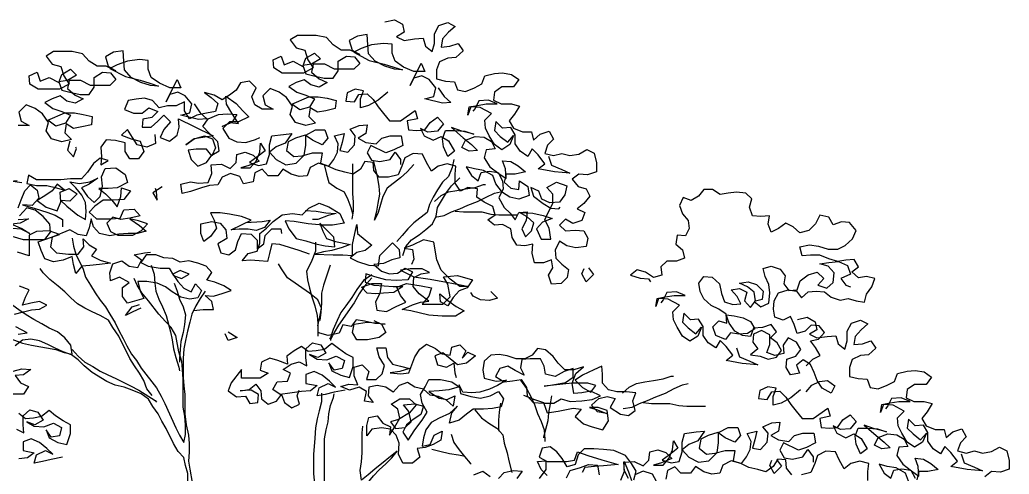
# Model space of a CAD drawing. Header units: millimetres. Extents: x 1564 to 2013, y 216 to 285.
# Drawn here: x 1717.69 to 1722.98, y 229.21 to 231.64 of the extents above; entities that cross this region are included whole.
import ezdxf

# ---------------------------------------------------------------- set-up
doc = ezdxf.new("R2010")
doc.units = ezdxf.units.MM
doc.header["$LTSCALE"] = 10
doc.layers.get('0').update_dxf_attribs({"color": 90})
doc.layers.add('ÁRVORE PRESERVADA', color=252, linetype='Continuous')

# ---------------------------------------------------------------- blocks, each defined once
blk = doc.blocks.new('A$C338F7350')
for points in [[(5.764, 13.5971), (5.8283, 13.612), (5.8826, 13.5824), (5.8926, 13.5281), (5.8432, 13.4984), (5.8926, 13.4737), (5.9618, 13.4836), (6.0211, 13.4886), (6.036, 13.4343), (6.0805, 13.3997), (6.0953, 13.4541), (6.0952, 13.5184), (6.1248, 13.5727), (6.1841, 13.5926), (6.2336, 13.5679), (6.1891, 13.5283), (6.1496, 13.4838), (6.1398, 13.4294), (6.1991, 13.4344), (6.2534, 13.4542), (6.2881, 13.4049), (6.2387, 13.3603), (6.1843, 13.3553), (6.13, 13.3306), (6.1103, 13.2762), (6.1103, 13.2169), (6.1697, 13.2021), (6.229, 13.1972), (6.2488, 13.1429), (6.3032, 13.133), (6.3625, 13.1578), (6.4119, 13.1826), (6.4316, 13.2369), (6.4958, 13.2518), (6.5502, 13.2568), (6.6095, 13.247), (6.659, 13.2124), (6.6244, 13.163), (6.5453, 13.1629), (6.4959, 13.1283), (6.491, 13.0739), (6.5405, 13.0492), (6.6097, 13.0493), (6.6641, 13.0345), (6.6295, 12.9801), (6.595, 12.9356), (6.6247, 12.8862), (6.684, 12.8615), (6.7433, 12.8616), (6.7582, 12.8072), (6.8026, 12.8468), (6.8619, 12.8667), (6.8916, 12.8123), (6.8521, 12.7727), (6.8324, 12.7184), (6.8917, 12.7036), (6.9461, 12.7185), (7.0004, 12.7037), (7.0597, 12.7136), (7.1141, 12.7433), (7.1635, 12.7187), (7.1784, 12.6544), (7.1785, 12.5951), (7.1192, 12.5753), (7.0599, 12.5802), (7.0154, 12.5455), (7.055, 12.4961), (7.1094, 12.4814), (7.1341, 12.432), (7.0946, 12.3825), (7.0502, 12.3479), (7.0996, 12.3232), (7.0799, 12.2688), (7.0206, 12.249), (6.9712, 12.2786), (6.9317, 12.239), (6.9713, 12.1995), (7.0355, 12.2045), (7.0948, 12.1996), (7.1196, 12.1502), (7.1097, 12.0959), (7.0406, 12.0859), (6.9812, 12.1007), (6.9318, 12.1303), (6.9022, 12.071), (6.9072, 12.0166), (6.9467, 11.9771), (6.9913, 11.9425), (6.9814, 11.8882), (6.9419, 11.8486), (6.8777, 11.8436), (6.8578, 11.9029), (6.8875, 11.9523), (6.8775, 12.0067), (6.8232, 11.9869), (6.7639, 11.9868), (6.749, 12.051), (6.7539, 12.1104), (6.6995, 12.1004), (6.6451, 12.1053), (6.6154, 12.1547), (6.6055, 12.214), (6.5511, 12.2436), (6.4967, 12.2386), (6.4522, 12.2732), (6.5016, 12.3078), (6.4867, 12.3622), (6.4274, 12.3918), (6.378, 12.4263), (6.3828, 12.4807), (6.3186, 12.4905), (6.2692, 12.4658), (6.2345, 12.5201), (6.2345, 12.5794), (6.2394, 12.6338), (6.18, 12.6486), (6.1208, 12.6337), (6.0763, 12.599), (6.0417, 12.6583), (6.0169, 12.7127), (5.9526, 12.7175), (5.8983, 12.6878), (5.8786, 12.6335), (5.8539, 12.5741), (5.7897, 12.5592), (5.7254, 12.5592), (5.6908, 12.6036), (5.6858, 12.658), (5.6314, 12.6629), (5.6018, 12.6134), (5.5524, 12.5788), (5.498, 12.5936), (5.4387, 12.6083), (5.3843, 12.633), (5.3201, 12.6527), (5.2657, 12.623), (5.246, 12.5686), (5.1916, 12.5636), (5.1373, 12.5784), (5.0829, 12.613), (5.0483, 12.5684), (4.984, 12.5684), (4.9445, 12.6128), (4.8951, 12.5881), (4.8852, 12.5288), (4.821, 12.5139), (4.7962, 12.5633), (4.732, 12.583), (4.6776, 12.5582), (4.648, 12.5088), (4.5937, 12.5038), (4.5393, 12.4889), (4.4652, 12.4641), (4.4108, 12.4492), (4.4009, 12.5135), (4.4651, 12.5284), (4.5195, 12.5185), (4.5837, 12.5235), (4.6084, 12.5829), (4.6034, 12.6422), (4.6726, 12.6472), (4.7319, 12.6176), (4.7714, 12.6572), (4.7763, 12.7115), (4.8307, 12.7264), (4.8851, 12.7067), (4.9246, 12.6672), (4.8555, 12.6375), (4.8011, 12.6226), (4.8654, 12.6226), (4.9049, 12.6672), (4.9295, 12.7265), (4.9344, 12.7858), (4.9641, 12.7364), (4.9098, 12.6919), (4.8604, 12.6572), (4.9197, 12.6375), (4.9741, 12.6475), (4.9938, 12.7117), (4.9937, 12.776), (5.0085, 12.8353), (5.0876, 12.8453), (5.1419, 12.8502), (5.0975, 12.786), (5.0382, 12.7612), (4.9938, 12.7266), (5.0383, 12.6772), (5.1026, 12.6426), (5.1718, 12.6526), (5.2261, 12.707), (5.2359, 12.7713), (5.2359, 12.8405), (5.3001, 12.8751), (5.3643, 12.8752), (5.3842, 12.8208), (5.3447, 12.7763), (5.2804, 12.8059), (5.2309, 12.8404), (5.1667, 12.8206), (5.1173, 12.7959), (5.1075, 12.7365), (5.1569, 12.697), (5.2113, 12.702), (5.2805, 12.7219), (5.3447, 12.7219), (5.3349, 12.6527), (5.3893, 12.633), (5.4238, 12.6775), (5.4485, 12.727), (5.4534, 12.7813), (5.4286, 12.8357), (5.4929, 12.8506), (5.4781, 12.7912), (5.4633, 12.7369), (5.5177, 12.727), (5.5621, 12.7765), (5.567, 12.8358), (5.5324, 12.8803), (5.5917, 12.905), (5.646, 12.91), (5.6362, 12.8507), (5.5868, 12.821), (5.6362, 12.7914), (5.7055, 12.7816), (5.745, 12.8211), (5.7993, 12.836), (5.8734, 12.8361), (5.8834, 12.7718), (5.8241, 12.7421), (5.7698, 12.7223), (5.6709, 12.7717), (5.6462, 12.7222), (5.6759, 12.6728), (5.7303, 12.663), (5.7995, 12.6779), (5.834, 12.7273), (5.8686, 12.6779), (5.8687, 12.6433)], [(6.1203, 13.1576), (6.1599, 13.0983), (6.2044, 13.0588), (6.15, 13.0538), (6.0314, 13.0834), (6.0907, 13.0982), (6.1054, 13.1576), (6.0609, 13.2119), (6.0115, 13.2366), (5.9571, 13.2217), (5.9324, 13.1722), (6.0064, 13.3206), (6.0312, 13.2662), (5.9571, 13.2662), (5.8879, 13.2958), (5.8334, 13.3352), (5.8136, 13.3896), (5.8136, 13.4489), (5.7543, 13.4538), (5.6752, 13.4438), (5.606, 13.4191), (5.5566, 13.3943), (5.6605, 13.34), (5.7593, 13.3154), (5.8236, 13.2957), (5.8829, 13.276), (5.8286, 13.2809), (5.7643, 13.3006), (5.7, 13.3351), (5.6555, 13.3845), (5.6505, 13.4438), (5.6455, 13.513), (5.5812, 13.5031), (5.5269, 13.4734), (5.5467, 13.4091), (5.5962, 13.3795), (5.5319, 13.4091), (5.4726, 13.4091), (5.4182, 13.4436), (5.3737, 13.493), (5.3044, 13.5077), (5.1809, 13.5076), (5.1315, 13.4779), (5.1711, 13.4236), (5.2304, 13.4088), (5.2502, 13.3446), (5.2849, 13.2903), (5.2207, 13.2556), (5.0773, 13.2555), (5.0229, 13.29), (5.0179, 13.3444), (5.0723, 13.3691), (5.0921, 13.3099), (5.1514, 13.3346), (5.2157, 13.3001), (5.2354, 13.3545), (5.2947, 13.3891), (5.3342, 13.3496), (5.275, 13.315), (5.2157, 13.305), (5.2355, 13.2507), (5.2899, 13.2359), (5.3591, 13.2211), (5.4184, 13.2212), (5.4529, 13.2706), (5.4529, 13.3349), (5.5072, 13.3695), (5.5616, 13.3647), (5.5962, 13.3202), (5.5567, 13.2806), (5.4282, 13.2805), (5.3639, 13.315), (5.2849, 13.315), (5.275, 13.2606), (5.3245, 13.2162), (5.3789, 13.1915), (5.3245, 13.1618), (5.2702, 13.1766), (5.2256, 13.2111), (5.1713, 13.1913), (5.1219, 13.1665), (5.1763, 13.1271), (5.2356, 13.1073), (5.295, 13.0827), (5.2604, 13.0283), (5.1962, 13.0085), (5.1418, 13.0479), (5.2554, 13.0975), (5.3196, 13.0975), (5.379, 13.0877), (5.4383, 13.0729), (5.4334, 13.0186), (5.3692, 13.0037), (5.3148, 12.9937), (5.2654, 13.0233), (5.2555, 12.964), (5.3, 12.9196), (5.2358, 12.9047), (5.1666, 12.9244), (5.1319, 12.9787), (5.1467, 13.0331), (5.1071, 13.0924), (5.0577, 13.127), (4.9983, 13.1516), (4.949, 13.1021), (4.9638, 13.0428), (5.0182, 13.0132), (4.9441, 13.0132), (4.8946, 13.0428), (4.8748, 13.0971), (4.9044, 13.1565), (4.8599, 13.2009), (4.8006, 13.191), (4.771, 13.1415), (4.7265, 13.1069), (4.6771, 13.0772), (4.6228, 13.1068), (4.5585, 13.1265), (4.603, 13.0919), (4.6475, 13.0524), (4.6327, 12.9981), (4.5734, 12.9881), (4.5092, 12.9732), (4.4598, 12.9485), (4.4252, 13.0028), (4.4251, 13.0621), (4.3708, 13.0374), (4.3114, 13.0373), (4.2571, 13.0224), (4.2126, 13.0718), (4.1582, 13.0866), (4.1038, 13.0816), (4.0495, 13.0717), (4.0248, 13.0123), (4.0841, 12.9877), (4.1434, 12.9877), (4.1879, 13.0224), (4.2472, 12.9977), (4.2077, 12.9581), (4.1484, 12.9482), (4.1435, 12.8938), (4.2028, 12.8939), (4.2473, 12.9335), (4.2868, 12.973), (4.3313, 12.9286), (4.2869, 12.8791), (4.2622, 12.8247), (4.3265, 12.8001), (4.3759, 12.8397), (4.3907, 12.894), (4.3857, 12.9484), (4.4895, 12.8991), (4.6181, 12.8349), (4.5489, 12.825), (4.4896, 12.8151), (4.4352, 12.7755), (4.4896, 12.8151), (4.5588, 12.8349), (4.6131, 12.8152), (4.633, 12.7559), (4.6083, 12.7015), (4.5737, 12.7459), (4.5045, 12.7459), (4.4501, 12.7409), (4.4699, 12.6766), (4.5145, 12.6322), (4.5737, 12.657), (4.6083, 12.7064), (4.6577, 12.7361), (4.6478, 12.7954), (4.5884, 12.8547), (4.5488, 12.8991), (4.5834, 12.9486), (4.6525, 12.9783), (4.7118, 12.9833), (4.7761, 12.9784), (4.7415, 12.924), (4.6773, 12.8992), (4.7317, 12.924), (4.786, 12.9191), (4.7415, 12.9883), (4.7068, 13.0476), (4.7018, 13.1019), (4.7711, 13.0526), (4.8156, 13.0032), (4.8552, 12.9637), (4.786, 12.929), (4.7267, 12.9289), (4.6823, 12.8844), (4.7219, 12.8202), (4.7763, 12.7955), (4.8356, 12.7907), (4.8998, 12.8105), (4.9294, 12.8253)], [(4.4903, 13.0491), (4.5299, 12.9898), (4.5744, 12.9503), (4.5201, 12.9453), (4.4014, 12.9749), (4.4607, 12.9897), (4.4755, 13.0491), (4.431, 13.1034), (4.3815, 13.1281), (4.3272, 13.1132), (4.3025, 13.0637), (4.3765, 13.2121), (4.4013, 13.1577), (4.3271, 13.1577), (4.2579, 13.1873), (4.2035, 13.2267), (4.1837, 13.2811), (4.1836, 13.3404), (4.1243, 13.3453), (4.0452, 13.3353), (3.9761, 13.3106), (3.9267, 13.2858), (4.0305, 13.2315), (4.1294, 13.2069), (4.1937, 13.1872), (4.253, 13.1675), (4.1986, 13.1724), (4.1343, 13.1921), (4.0701, 13.2266), (4.0255, 13.276), (4.0205, 13.3353), (4.0155, 13.4045), (3.9513, 13.3946), (3.8969, 13.3649), (3.9168, 13.3006), (3.9662, 13.271), (3.9019, 13.3006), (3.8426, 13.3006), (3.7882, 13.3351), (3.7437, 13.3845), (3.6745, 13.3992), (3.5509, 13.3991), (3.5015, 13.3694), (3.5411, 13.3151), (3.6005, 13.3003), (3.6203, 13.2361), (3.6549, 13.1818), (3.5907, 13.1471), (3.4474, 13.147), (3.393, 13.1815), (3.388, 13.2359), (3.4423, 13.2606), (3.4622, 13.2014), (3.5214, 13.2261), (3.5857, 13.1916), (3.6054, 13.246), (3.6647, 13.2806), (3.7043, 13.2411), (3.645, 13.2065), (3.5857, 13.1965), (3.6055, 13.1422), (3.6599, 13.1274), (3.7291, 13.1126), (3.7884, 13.1127), (3.823, 13.1621), (3.8229, 13.2264), (3.8773, 13.261), (3.9316, 13.2562), (3.9663, 13.2117), (3.9268, 13.1721), (3.7983, 13.172), (3.734, 13.2065), (3.6549, 13.2065), (3.6451, 13.1521), (3.6945, 13.1077), (3.7489, 13.083), (3.6946, 13.0533), (3.6402, 13.0681), (3.5957, 13.1026), (3.5413, 13.0828), (3.4919, 13.0581), (3.5463, 13.0186), (3.6057, 12.9988), (3.665, 12.9742), (3.6305, 12.9198), (3.5662, 12.9), (3.5118, 12.9395), (3.6254, 12.989), (3.6897, 12.989), (3.749, 12.9792), (3.8083, 12.9644), (3.8034, 12.9101), (3.7392, 12.8952), (3.6849, 12.8852), (3.6354, 12.9149), (3.6256, 12.8555), (3.6701, 12.8111), (3.6059, 12.7962), (3.5366, 12.8159), (3.502, 12.8702), (3.5168, 12.9246), (3.4772, 12.9839), (3.4277, 13.0185), (3.3684, 13.0431), (3.319, 12.9936), (3.3339, 12.9343), (3.3883, 12.9047), (3.3142, 12.9047)], [(5.7842, 13.1276), (5.72, 13.0732), (5.6558, 13.0385), (5.6014, 13.0237), (5.6014, 13.083), (5.6211, 13.1374), (5.5667, 13.1472), (5.5124, 13.1224), (5.5025, 13.068), (5.5619, 13.0632), (5.5915, 13.1126), (5.6458, 13.1176), (5.6854, 13.0781), (5.7201, 13.0287), (5.7547, 12.9843), (5.7943, 12.9349), (5.8684, 12.9349), (5.9672, 13.0042), (5.9821, 12.9499), (5.9129, 12.935), (5.9228, 12.8757), (5.9772, 12.8708), (6.0316, 12.8758), (6.0661, 12.9252), (6.1155, 12.9599), (6.1551, 12.9154), (6.1156, 12.866), (6.0514, 12.861), (6.0019, 12.8856), (6.0267, 12.8362), (6.086, 12.8066), (6.1403, 12.8314), (6.1898, 12.8018), (6.2294, 12.7326), (6.1849, 12.698), (6.1552, 12.7622), (6.1502, 12.8166), (6.17, 12.871), (6.2342, 12.871), (6.2985, 12.8661), (6.3578, 12.8464), (6.2787, 12.8661), (6.2095, 12.8908), (6.2886, 12.8216), (6.343, 12.7772), (6.3826, 12.7377), (6.3282, 12.7327), (6.2788, 12.7574), (6.3035, 12.8068), (6.3677, 12.8316), (6.427, 12.8267), (6.4765, 12.7971), (6.5012, 12.7477), (6.4419, 12.7427), (6.4271, 12.6883), (6.4667, 12.6291), (6.5261, 12.5846), (6.5755, 12.5501), (6.5705, 12.6143), (6.5507, 12.6687), (6.6051, 12.6638), (6.6545, 12.6342), (6.704, 12.5947), (6.6348, 12.5798), (6.5755, 12.5797), (6.5607, 12.5253), (6.6053, 12.4858), (6.6596, 12.476), (6.6645, 12.5353), (6.7189, 12.4958), (6.7289, 12.4365), (6.6597, 12.4118), (6.6004, 12.4265), (6.5509, 12.4561), (6.5064, 12.5154), (6.4866, 12.5698), (6.4223, 12.6043), (6.363, 12.6141), (6.3086, 12.6289), (6.3432, 12.5696), (6.3877, 12.5351), (6.4075, 12.5895), (6.4618, 12.5994), (6.5211, 12.5896), (6.5508, 12.5352), (6.5558, 12.4809), (6.5262, 12.4215), (6.5609, 12.3573), (6.6005, 12.3178), (6.6351, 12.2733), (6.6598, 12.3228), (6.7141, 12.3278), (6.7092, 12.2685), (6.6796, 12.2141), (6.7044, 12.1597), (6.7439, 12.1993), (6.7587, 12.2537), (6.7142, 12.2932), (6.6647, 12.3228), (6.7537, 12.3179), (6.8229, 12.3032), (6.8822, 12.2835), (6.818, 12.2587), (6.7785, 12.2142), (6.8082, 12.145), (6.8725, 12.1451), (6.8625, 12.2192), (6.8328, 12.2735), (6.8575, 12.3279), (6.8871, 12.3823), (6.887, 12.4466), (6.8474, 12.491), (6.9116, 12.5257), (6.9809, 12.501), (6.9661, 12.4417), (6.9315, 12.3922), (6.8673, 12.3872), (6.8129, 12.4119), (6.7931, 12.4662), (6.7387, 12.4909), (6.7585, 12.4316), (6.8228, 12.3823), (6.8723, 12.3526), (6.9266, 12.3478), (6.9365, 12.3576)], [(6.8571, 12.6986), (6.8769, 12.6393), (6.9462, 12.6097), (7.0006, 12.5851), (6.8968, 12.5948), (6.788, 12.6145), (6.8325, 12.6492), (6.7879, 12.7084), (6.7483, 12.7479), (6.7187, 12.6985), (6.6693, 12.733), (6.6346, 12.7824), (6.6346, 12.8417), (6.6049, 12.8911), (6.5505, 12.8861), (6.506, 12.9306), (6.4962, 12.8713), (6.5357, 12.8318), (6.5852, 12.7923), (6.6247, 12.8368), (6.6, 12.7774), (6.5457, 12.7428), (6.4962, 12.7774), (6.4616, 12.8366), (6.4368, 12.886), (6.4318, 12.9404), (6.4763, 12.9849), (6.4021, 13.0244), (6.3379, 13.0293), (6.3181, 12.9749), (6.328, 13.0293), (6.3823, 13.0392), (6.4416, 13.0491), (6.5158, 13.0492), (6.4564, 13.0739), (6.3922, 13.0689), (6.3675, 13.0194), (6.3527, 12.9996)], [(4.2276, 12.8445), (4.2326, 12.7852), (4.1733, 12.7604), (4.109, 12.7752), (4.0793, 12.8246), (4.0447, 12.8789), (4.0052, 12.8393), (4.0695, 12.8147), (4.1288, 12.7999), (4.1536, 12.7307), (4.119, 12.6813), (4.0597, 12.6812), (4.03, 12.7306), (4.0299, 12.7899), (3.9657, 12.8047), (3.9014, 12.8096), (3.8669, 12.7601), (3.8719, 12.6959), (3.867, 12.6415), (3.9164, 12.6712), (3.862, 12.686), (3.8175, 12.6513), (3.7781, 12.592), (3.7386, 12.5475), (3.6644, 12.5474), (3.6002, 12.5424), (3.4371, 12.5423), (3.3827, 12.5719), (3.3728, 12.5175), (3.4371, 12.5027), (3.5063, 12.5028), (3.5706, 12.488), (3.625, 12.4732), (3.5755, 12.5127), (3.5409, 12.4682), (3.4915, 12.4336), (3.4421, 12.4039), (3.5015, 12.3594), (3.5757, 12.3348), (3.6003, 12.3941), (3.5953, 12.4584), (3.6546, 12.4831), (3.709, 12.4486), (3.6596, 12.3991), (3.6003, 12.404), (3.6399, 12.3645), (3.7141, 12.3053), (3.7635, 12.2757), (3.7684, 12.33), (3.7634, 12.3893), (3.7387, 12.4387), (3.6991, 12.4881), (3.6595, 12.5276), (3.7238, 12.5178), (3.7929, 12.5278), (3.8473, 12.5525), (3.788, 12.5129), (3.7386, 12.4882), (3.7782, 12.4289), (3.8227, 12.3894), (3.8622, 12.429), (3.877, 12.4982), (3.872, 12.5624), (3.8967, 12.6168), (3.9659, 12.6218), (4.0301, 12.5774), (4.045, 12.523), (3.9759, 12.4884), (3.9166, 12.4834), (3.8523, 12.4833), (3.8968, 12.4488), (3.9413, 12.4043), (3.976, 12.3599), (4.0006, 12.4291), (4.0055, 12.4884), (4.0648, 12.4687), (4.0204, 12.4093), (3.9463, 12.4043), (3.882, 12.4043), (3.8277, 12.3647), (3.7882, 12.3251), (3.8377, 12.2807), (3.9365, 12.2808), (3.9958, 12.2858), (4.0205, 12.3401), (4.0897, 12.3452), (4.1292, 12.3007), (4.0601, 12.2858), (4.0008, 12.2759), (3.9464, 12.2907), (3.9069, 12.2511), (3.9316, 12.1967), (3.9811, 12.1721), (4.0799, 12.1722), (4.1392, 12.2019), (4.1787, 12.2464), (4.1194, 12.2661), (4.0601, 12.2809), (4.1244, 12.2365), (4.1689, 12.197), (4.1096, 12.1821), (4.0503, 12.182), (3.986, 12.177), (3.9267, 12.1671), (3.8575, 12.1818), (3.8179, 12.2263), (3.8031, 12.2806), (3.7883, 12.2213), (3.7686, 12.1669), (3.7142, 12.1768), (3.6598, 12.2064), (3.5412, 12.1568), (3.5314, 12.0926), (3.571, 12.0531), (3.6501, 12.0433), (3.7143, 12.0433), (3.7538, 12.0928), (3.7488, 12.1471), (3.7884, 12.1076), (3.8378, 12.078), (3.8033, 12.0335), (3.8626, 12.0039), (3.9318, 11.9842), (3.8577, 11.9743), (3.7935, 11.9693), (3.7391, 11.9643), (3.6996, 11.9148), (3.6847, 11.9741), (3.6748, 12.0285), (3.6155, 12.0037), (3.5513, 11.9937), (3.4919, 12.0135), (3.4672, 12.0678), (3.4473, 12.1271), (3.5363, 12.1568), (3.5906, 12.1767), (3.5214, 12.2013), (3.4374, 12.1963), (3.388, 12.1715), (3.3881, 12.0331), (3.309, 12.0578)], [(3.3138, 12.2753), (3.383, 12.2803), (3.3286, 12.2506), (3.2693, 12.2456), (3.3385, 12.216), (3.3929, 12.1814), (3.3336, 12.211), (3.2743, 12.2159)], [(3.2348, 12.1763), (3.3485, 12.1418), (3.4918, 12.142), (3.5313, 12.1914), (3.5263, 12.2458), (3.4818, 12.2952), (3.4274, 12.3396), (3.373, 12.3544), (3.3236, 12.3)], [(3.3137, 12.3543), (3.3334, 12.4087), (3.3581, 12.468), (3.3976, 12.5076), (3.4421, 12.4731), (3.452, 12.4187), (3.4076, 12.3692), (3.3433, 12.3741), (3.4274, 12.3495), (3.5065, 12.3249), (3.5609, 12.3051), (3.6103, 12.2755), (3.6104, 12.2261)], [(3.6593, 12.7995), (3.6445, 12.7401), (3.6841, 12.6957), (3.7038, 12.7501), (3.6988, 12.76)], [(5.3596, 12.6429), (5.3745, 12.5786), (5.3894, 12.5243), (5.4438, 12.4848), (5.4932, 12.4601), (5.518, 12.4107), (5.5378, 12.3564), (5.5477, 12.3168)], [(5.5474, 12.648), (5.5476, 12.4503), (5.5526, 12.391), (5.5526, 12.3317), (5.5428, 12.2773)], [(5.9576, 12.6434), (5.9132, 12.5939), (5.8688, 12.5544), (5.7799, 12.4851), (5.7503, 12.4307), (5.7207, 12.3219), (5.696, 12.2725), (5.7108, 12.3318), (5.7206, 12.3862), (5.7305, 12.4455), (5.7255, 12.4999), (5.7155, 12.5641), (5.6907, 12.6629)], [(6.2245, 12.6783), (6.2147, 12.6239), (6.19, 12.5645), (6.1505, 12.525), (6.116, 12.4755), (6.0863, 12.4261), (6.0617, 12.3766), (6.0469, 12.3222), (5.958, 12.253), (5.9185, 12.2134), (5.879, 12.1689), (5.8444, 12.1293)], [(3.3382, 12.5224), (3.2641, 12.5322), (3.1455, 12.5519), (3.2097, 12.5173), (3.2641, 12.5322), (3.3086, 12.5372)], [(5.8841, 12.0354), (5.9038, 12.0948), (5.9433, 12.1393), (5.9927, 12.1739), (6.0371, 12.2085), (6.0816, 12.2481), (6.1062, 12.2976), (6.1161, 12.3569), (6.1753, 12.4558), (6.2098, 12.5003), (6.2642, 12.5547)], [(6.0963, 12.3964), (6.1407, 12.436), (6.1901, 12.4608), (6.2445, 12.4707), (6.3038, 12.4806), (6.368, 12.4906), (6.4224, 12.5104), (6.4372, 12.5104)], [(4.2773, 12.4936), (4.2131, 12.454), (4.2428, 12.4046), (4.2378, 12.4639), (4.2329, 12.4837)], [(6.1013, 12.2926), (6.1606, 12.3026), (6.21, 12.3273), (6.2643, 12.3471), (6.3187, 12.3719), (6.3829, 12.3967), (6.4422, 12.4264), (6.4965, 12.4512), (6.5361, 12.4611)], [(8.5783, 11.297), (8.6228, 11.3416), (8.6722, 11.3663), (8.6425, 11.4207), (8.6078, 11.4651), (8.6622, 11.475), (8.7017, 11.5196), (8.667, 11.564), (8.6127, 11.5689), (8.5732, 11.5293), (8.5188, 11.5145), (8.499, 11.5737), (8.4742, 11.6281), (8.4248, 11.6033), (8.3704, 11.623), (8.3605, 11.6774), (8.3654, 11.7318), (8.395, 11.7862), (8.4592, 11.806), (8.5136, 11.7962), (8.5482, 11.7517), (8.5927, 11.7913), (8.6471, 11.7963), (8.7014, 11.7914), (8.7459, 11.7568), (8.8053, 11.7371), (8.8596, 11.7471), (8.914, 11.7323), (8.9684, 11.7224), (8.9832, 11.7768), (9.0177, 11.8263), (9.0374, 11.8807), (8.983, 11.8954), (8.9287, 11.8855), (8.8842, 11.925), (8.9286, 11.9596), (8.8989, 12.009), (8.8446, 12.0041), (8.7902, 11.9941), (8.7309, 12.0138), (8.6715, 12.0385), (8.6073, 12.0384), (8.5529, 12.0334), (8.538, 12.0927), (8.6023, 12.1076), (8.6616, 12.0978), (8.7259, 12.0781), (8.7901, 12.0781), (8.8395, 12.1029), (8.8889, 12.1474), (8.9136, 12.2018), (8.869, 12.2561), (8.8147, 12.261), (8.7603, 12.2412), (8.7306, 12.2906), (8.6713, 12.3054), (8.6417, 12.246), (8.5973, 12.2015), (8.538, 12.1866), (8.4934, 12.2261), (8.444, 12.2508), (8.3946, 12.2162), (8.3452, 12.1914), (8.3254, 12.2458), (8.3352, 12.3001), (8.2759, 12.2951), (8.2215, 12.3), (8.2017, 12.3593), (8.2165, 12.4137), (8.1769, 12.4532), (8.1127, 12.4581), (8.0583, 12.4531), (8.0039, 12.4432), (7.9545, 12.4777), (7.8952, 12.4777), (7.8606, 12.4331), (7.8112, 12.4034), (7.7568, 12.4232), (7.7322, 12.3688), (7.752, 12.3144), (7.7916, 12.27), (7.7966, 12.2156), (7.7719, 12.1662), (7.7175, 12.1711), (7.7077, 12.1117), (7.7522, 12.0722), (7.7671, 12.0179), (7.7127, 11.9981), (7.6485, 11.998), (7.609, 11.9584), (7.614, 11.9041), (7.5596, 11.8892), (7.5052, 11.9237), (7.4508, 11.9385), (7.4064, 11.9039), (7.4707, 11.8842), (7.525, 11.8793), (7.5399, 11.8595)], [(5.2613, 12.0447), (5.1921, 12.0694), (5.0635, 12.1088), (5.0092, 12.1137), (4.9944, 12.0494), (4.9796, 11.9951), (4.9253, 11.9999), (4.8659, 12.0048), (4.8116, 11.9998), (4.8511, 12.0493), (4.9104, 12.0642), (4.9301, 12.1186), (4.93, 12.1828), (4.9745, 12.2175), (5.0189, 12.262), (5.0782, 12.3065), (5.1474, 12.3165), (5.2116, 12.3066), (5.2561, 12.3512), (5.3252, 12.3858), (5.3895, 12.3612), (5.4637, 12.3168), (5.4934, 12.2525), (5.4143, 12.2376), (5.3501, 12.2376), (5.2512, 12.2474), (5.1573, 12.2621), (5.098, 12.267), (5.1228, 12.2127), (5.1722, 12.1484), (5.2365, 12.1337), (5.3008, 12.114), (5.365, 12.0992), (5.4293, 12.0943), (5.4243, 12.1586), (5.3303, 12.2524), (5.3501, 12.198), (5.3749, 12.1486), (5.4342, 12.1289), (5.5331, 12.1092), (5.4787, 12.0894), (5.4096, 12.0696), (5.3552, 12.0597), (5.2959, 12.0448), (5.4195, 12.0399), (5.4837, 12.04), (5.548, 12.0351), (5.5479, 12.1093), (5.5627, 12.1834), (5.5774, 12.2427), (5.5824, 12.1834), (5.6319, 12.139), (5.6764, 12.1044), (5.632, 12.0698), (5.5776, 12.0549), (5.5332, 12.0203), (5.5826, 11.9956), (5.6568, 11.971), (5.721, 11.9661), (5.7308, 12.0353), (5.8148, 12.1194), (5.8593, 12.0749), (5.8643, 12.0206), (5.81, 12.0057), (5.7556, 11.9809), (5.6914, 11.9759), (5.7408, 11.9315), (5.7952, 11.9118), (5.8496, 11.9168), (5.899, 11.9514), (5.9484, 11.9267), (5.9188, 11.8724), (5.8397, 11.8673), (5.7705, 11.8722), (5.6964, 11.8919), (5.6371, 11.9116), (5.6322, 11.8573), (5.6915, 11.8375), (5.7607, 11.8327), (5.82, 11.8278), (5.8843, 11.8278), (5.825, 11.7882), (5.7558, 11.7832), (5.7014, 11.7782), (5.6471, 11.7831), (5.6075, 11.8226), (5.6767, 11.8474), (5.7409, 11.8475), (5.7311, 11.7832), (5.7015, 11.7239), (5.7114, 11.6695), (5.7757, 11.6597), (5.8399, 11.6944), (5.9041, 11.7241), (5.8695, 11.7685), (5.8447, 11.8229), (5.9089, 11.8476), (6.0078, 11.8329), (6.077, 11.8181), (6.0573, 11.7637), (6.0129, 11.7093), (6.1513, 11.7095), (6.2006, 11.7589), (6.1857, 11.8429), (6.156, 11.8923), (6.2499, 11.9023), (6.3488, 11.8727), (6.3143, 11.8183), (6.2599, 11.7985), (6.2204, 11.754), (6.1859, 11.6996), (6.1364, 11.7243), (6.1314, 11.7786), (6.1858, 11.7342), (6.2402, 11.6947), (6.2946, 11.6651), (6.2353, 11.6305), (6.1464, 11.6304), (6.0574, 11.6352), (5.9388, 11.6648), (5.8795, 11.6746), (5.9486, 11.7043), (6.003, 11.7242), (6.0573, 11.7291), (5.993, 11.7785), (5.9534, 11.8279), (5.9583, 11.8872), (6.0077, 11.912), (6.0621, 11.9219), (6.0126, 11.9466), (5.9336, 11.9465), (5.8693, 11.9366), (5.9583, 11.8922), (6.0671, 11.8774), (6.1758, 11.8578), (6.2698, 11.8381), (6.3241, 11.8282), (6.2648, 11.8282), (6.2005, 11.8776), (6.1412, 11.9368), (6.1114, 12.006), (6.0916, 12.1246), (6.0224, 12.1393), (5.9483, 12.1047), (5.8939, 12.0849), (5.9483, 12.075), (5.9582, 12.0108), (5.9434, 11.9762)], [(4.8361, 12.2569), (4.9448, 12.2619), (4.9991, 12.2719), (4.9597, 12.2224), (4.9053, 12.2026), (4.8509, 12.2124), (4.7916, 12.2124), (4.7373, 12.2074), (4.8114, 12.242), (4.8706, 12.2717), (4.8064, 12.2964), (4.7273, 12.3111), (4.663, 12.321), (4.5988, 12.3209), (4.6235, 12.2715), (4.6384, 12.2172), (4.5989, 12.1628), (4.5545, 12.1281), (4.5346, 12.1825), (4.5346, 12.2467), (4.6087, 12.2616), (4.6631, 12.2518), (4.7027, 12.2073), (4.7077, 12.148), (4.6484, 12.1134), (4.6682, 12.0541), (4.7226, 12.0393), (4.767, 12.0739), (4.7818, 12.1283), (4.8065, 12.1827), (4.8707, 12.1778), (4.9103, 12.1383), (4.9104, 12.079), (4.9548, 12.1137), (4.9646, 12.168), (5.0091, 12.2126), (5.0684, 12.2126), (5.0734, 12.183)], [(5.2314, 12.3363), (5.3055, 12.3314), (5.3698, 12.3216), (5.439, 12.3167), (5.3846, 12.3019), (5.3155, 12.2771), (5.2809, 12.2771)], [(6.2347, 12.3323), (6.2891, 12.3274), (6.4126, 12.3275), (6.472, 12.3127), (6.5263, 12.3078), (6.6499, 12.308)], [(3.6747, 12.152), (3.6846, 12.0977), (3.6995, 12.0433), (3.749, 11.9445), (3.7639, 11.8902), (3.7985, 11.8358), (3.8282, 11.7864), (3.8629, 11.737), (3.8975, 11.6926), (3.9272, 11.6432), (3.9619, 11.5839), (3.9866, 11.5345), (4.0163, 11.4802), (4.0411, 11.4308), (4.0708, 11.3764), (4.1054, 11.332), (4.1351, 11.2826), (4.239, 11.1492), (4.2687, 11.0949), (4.2935, 11.0455), (4.3678, 10.8824), (4.3925, 10.833), (4.4222, 10.7836), (4.4321, 10.838), (4.432, 10.9023), (4.427, 10.9616), (4.4171, 11.0209), (4.4169, 11.2087), (4.4119, 11.2729), (4.4069, 11.3273), (4.3871, 11.3915), (4.3672, 11.5002), (4.3375, 11.5546), (4.2979, 11.5941), (4.2534, 11.6435), (4.1841, 11.7324), (4.1396, 11.7867), (4.1099, 11.8361), (4.0901, 11.8806)], [(5.3008, 12.1239), (5.3008, 12.0645), (5.2712, 11.9904), (5.2416, 11.931), (5.2466, 11.8717), (5.2615, 11.8174), (5.2764, 11.7581), (5.2962, 11.6988), (5.3111, 11.6346), (5.3161, 11.5802), (5.3162, 11.4962)], [(4.4857, 11.6684), (4.5499, 11.6734), (4.6191, 11.6735), (4.6092, 11.7278), (4.5647, 11.7673), (4.619, 11.7624), (4.6833, 11.7823), (4.7376, 11.8021), (4.6882, 11.8317), (4.6288, 11.8563), (4.5745, 11.8711), (4.609, 11.9206), (4.5694, 11.965), (4.515, 11.9847), (4.4557, 11.9995), (4.3964, 11.9896), (4.347, 12.0142), (4.2877, 12.0191), (4.2333, 12.0389), (4.169, 12.0388), (4.1345, 11.9893), (4.1839, 11.9647), (4.263, 11.9499), (4.3223, 11.95), (4.352, 11.9006), (4.4064, 11.8809), (4.4558, 11.9106), (4.3965, 11.9352), (4.3471, 11.9105), (4.3817, 11.8611), (4.4213, 11.8166), (4.4707, 11.7919), (4.5003, 11.8463), (4.5399, 11.8019), (4.5153, 11.7524), (4.4609, 11.7425), (4.4016, 11.7573), (4.3422, 11.7918), (4.2977, 11.8264), (4.2433, 11.851), (4.1741, 11.8609), (4.1148, 11.8608), (4.1297, 11.7966), (4.1545, 11.7472), (4.0458, 11.7174), (4.0111, 11.7619), (4.0111, 11.8212), (4.0555, 11.8558), (3.9912, 11.8904), (3.9319, 11.8656), (3.927, 11.92), (3.9467, 11.9793), (4.006, 11.9991), (4.0554, 11.9646), (4.1147, 11.9547), (4.1394, 12.0042), (4.0899, 12.0387), (4.1591, 12.0536), (4.1987, 12.0586)], [(4.2037, 11.9696), (4.2235, 11.9103), (4.2285, 11.851), (4.2335, 11.7967), (4.2533, 11.7423), (4.2781, 11.6929), (4.3028, 11.6336), (4.3326, 11.5249), (4.3425, 11.4706), (4.3525, 11.4113), (4.3674, 11.352), (4.3872, 11.2877), (4.3921, 11.263)], [(5.3161, 11.5654), (5.3309, 11.6247), (5.3407, 11.684), (5.316, 11.7384), (5.2615, 11.7828), (5.1132, 11.8864), (5.0736, 11.9457), (5.0538, 11.9803)], [(5.3998, 11.9707), (5.3554, 11.8372), (5.3406, 11.7829), (5.3407, 11.7186), (5.3358, 11.6544), (5.3309, 11.6)], [(8.5785, 11.1241), (8.618, 11.1686), (8.6674, 11.1933), (8.7217, 11.1983), (8.7712, 11.1638), (8.7465, 11.1143), (8.6872, 11.1489), (8.6525, 11.1983), (8.6327, 11.2526), (8.608, 11.3069), (8.5585, 11.3366), (8.5141, 11.3019), (8.5339, 11.2476), (8.4746, 11.2376), (8.4449, 11.287), (8.4498, 11.3414), (8.5091, 11.3612), (8.5436, 11.4057), (8.5139, 11.4551), (8.4595, 11.4847), (8.425, 11.4353), (8.43, 11.3809), (8.3707, 11.366), (8.3163, 11.3858), (8.336, 11.4401), (8.3359, 11.5044), (8.2816, 11.534), (8.2272, 11.5092), (8.2223, 11.4549), (8.257, 11.4104), (8.2076, 11.3708), (8.2718, 11.361), (8.3262, 11.3413), (8.3806, 11.3562), (8.4151, 11.4007), (8.3854, 11.4501), (8.3409, 11.4846), (8.3804, 11.5242), (8.3458, 11.5736), (8.2865, 11.5538), (8.2272, 11.5488), (8.2074, 11.4944), (8.1531, 11.4993), (8.1036, 11.5289), (8.064, 11.5832), (8.0442, 11.6376), (8.0986, 11.6327), (8.1579, 11.6179), (8.2074, 11.5932), (8.2371, 11.5438), (8.1877, 11.5141), (8.1284, 11.5092), (8.074, 11.519), (8.0394, 11.4745), (7.9751, 11.4991), (7.9553, 11.5584), (7.9948, 11.598), (8.0492, 11.5832), (8.0442, 11.6425), (7.9948, 11.6771), (7.9453, 11.7017), (7.8958, 11.7462), (7.8711, 11.7956), (7.8612, 11.8499), (7.8957, 11.8945), (7.9501, 11.8896), (7.9995, 11.8451), (8.0144, 11.7809), (8.0343, 11.7265), (8.0886, 11.7068), (8.143, 11.7118), (8.1182, 11.7612), (8.0787, 11.8057), (8.133, 11.8156), (8.1825, 11.7909), (8.1677, 11.7316), (8.2073, 11.6872), (8.2418, 11.7317), (8.2319, 11.791), (8.1874, 11.8255), (8.133, 11.8502), (8.1923, 11.8601), (8.2467, 11.8404), (8.2912, 11.796), (8.2863, 11.7416), (8.2319, 11.7267), (8.2765, 11.6922), (8.3308, 11.7169), (8.3357, 11.7861), (8.3307, 11.8405), (8.3059, 11.8948), (8.2911, 11.9492), (8.3454, 11.9641), (8.4047, 11.9443), (8.4394, 11.8999), (8.4295, 11.8455), (8.4642, 11.8011), (8.5185, 11.8061), (8.5383, 11.8654), (8.5926, 11.905), (8.6519, 11.9248), (8.6964, 11.8804), (8.6569, 11.8358), (8.7162, 11.8161), (8.7607, 11.8557), (8.7656, 11.92), (8.726, 11.9644), (8.6716, 11.9792), (8.7309, 11.9891), (8.7951, 11.9941), (8.8545, 11.9695), (8.8743, 11.9102), (8.8101, 11.8805), (8.8447, 11.836), (8.8744, 11.8262)], [(3.3145, 11.5092), (3.3738, 11.5191), (3.2996, 11.5586)], [(3.2896, 11.6426), (3.3489, 11.6575), (3.4033, 11.6724), (3.4576, 11.6773), (3.507, 11.7021), (3.4576, 11.7268), (3.3983, 11.7168), (3.3439, 11.702), (3.3637, 11.7563), (3.3883, 11.8058), (3.3241, 11.8304)], [(4.2094, 11.0998), (4.1748, 11.1442), (4.155, 11.1986), (4.1253, 11.248), (4.0906, 11.2974), (4.0609, 11.3468), (3.9867, 11.495), (3.9471, 11.5542), (3.9174, 11.6036), (3.863, 11.6332), (3.8086, 11.6579), (3.7591, 11.6826), (3.7097, 11.7122), (3.6652, 11.7517), (3.6256, 11.7912), (3.5811, 11.8307), (3.5267, 11.8751), (3.4821, 11.9195), (3.4623, 11.9492)], [(5.6766, 11.9067), (5.6223, 11.8671), (5.5778, 11.8078), (5.5433, 11.7534), (5.5038, 11.699), (5.4692, 11.6545), (5.4446, 11.6001), (5.4199, 11.5408), (5.4002, 11.4864), (5.3953, 11.4765)], [(7.1247, 11.9525), (7.1593, 11.9081), (7.11, 11.8586), (7.0803, 11.913), (7.095, 11.9476)], [(4.357, 11.8512), (4.3768, 11.7968), (4.3917, 11.7425), (4.4165, 11.693), (4.4313, 11.6387), (4.4265, 11.5744), (4.4166, 11.5201), (4.4018, 11.4607), (4.397, 11.4064), (4.3921, 11.3471), (4.3921, 11.3223)], [(5.6766, 11.887), (5.6272, 11.8276), (5.5927, 11.7781), (5.5582, 11.7188), (5.4545, 11.5704), (5.4249, 11.521), (5.4002, 11.4715), (5.4002, 11.4666)], [(4.5646, 11.797), (4.5301, 11.7475), (4.5005, 11.6981), (4.4758, 11.6437), (4.461, 11.5893), (4.4463, 11.53), (4.4315, 11.4657), (4.4217, 11.4113), (4.4168, 11.3471), (4.4169, 11.2186), (4.4219, 11.1642), (4.4269, 11.1049), (4.427, 10.9764), (4.437, 10.9023), (4.4518, 10.8331), (4.4568, 10.7787), (4.4569, 10.7194), (4.452, 10.6601), (4.4619, 10.6057), (4.4918, 10.4278)], [(6.4724, 11.7938), (6.517, 11.7493), (6.4626, 11.7345), (6.4033, 11.7394), (6.3538, 11.764), (6.339, 11.7887)], [(8.113, 11.4174), (8.1328, 11.3581), (8.202, 11.3285), (8.2564, 11.3039), (8.1526, 11.3137), (8.0438, 11.3333), (8.0883, 11.368), (8.0438, 11.4272), (8.0042, 11.4667), (7.9746, 11.4173), (7.9251, 11.4518), (7.8905, 11.5012), (7.8904, 11.5605), (7.8607, 11.6099), (7.8064, 11.605), (7.7618, 11.6494), (7.752, 11.5901), (7.7916, 11.5506), (7.841, 11.5111), (7.8805, 11.5556), (7.8559, 11.4963), (7.8015, 11.4616), (7.7521, 11.4962), (7.7174, 11.5554), (7.6927, 11.6048), (7.6877, 11.6592), (7.7321, 11.7037), (7.658, 11.7432), (7.5937, 11.7481), (7.574, 11.6937), (7.5838, 11.7481), (7.6382, 11.758), (7.6975, 11.768), (7.7716, 11.768), (7.7123, 11.7927), (7.648, 11.7877), (7.6234, 11.7382), (7.6086, 11.7184)], [(3.0673, 11.5584), (3.1761, 11.5041), (3.2354, 11.4844), (3.2898, 11.4696), (3.3442, 11.4499), (3.4035, 11.4351), (3.5666, 11.4056), (3.621, 11.3859), (3.6754, 11.3761), (3.6654, 11.4354), (3.6259, 11.4847), (3.5764, 11.5242), (3.522, 11.5489), (3.4726, 11.5785), (3.4182, 11.6081), (3.3687, 11.6377), (3.3193, 11.6723), (3.2797, 11.7019)], [(4.1348, 11.6829), (4.0804, 11.6581), (4.031, 11.6334), (4.0754, 11.6927), (4.1248, 11.7076)], [(5.6917, 11.6003), (5.7412, 11.5756), (5.7709, 11.5213), (5.7264, 11.4867), (5.6473, 11.4718), (5.5781, 11.4717), (5.5484, 11.5211), (5.5583, 11.5755), (5.6472, 11.5904), (5.7065, 11.5855), (5.7659, 11.5757), (5.6967, 11.5805), (5.6275, 11.5953), (5.5731, 11.6051), (5.5385, 11.5606), (5.4841, 11.5705), (5.4595, 11.5161), (5.3854, 11.5012), (5.331, 11.516), (5.3211, 11.5209)], [(8.5214, 11.6072), (8.5856, 11.6221), (8.64, 11.5925), (8.65, 11.5381), (8.6006, 11.5084), (8.65, 11.4838), (8.7192, 11.4937), (8.7785, 11.4987), (8.7934, 11.4444), (8.8379, 11.4098), (8.8527, 11.4642), (8.8526, 11.5284), (8.8822, 11.5828), (8.9415, 11.6026), (8.991, 11.578), (8.9465, 11.5384), (8.907, 11.4939), (8.8972, 11.4395), (8.9565, 11.4445), (9.0108, 11.4643), (9.0455, 11.4149), (8.9961, 11.3704), (8.9417, 11.3654), (8.8874, 11.3406), (8.8677, 11.2863), (8.8677, 11.227), (8.927, 11.2122), (8.9864, 11.2073), (9.0062, 11.1529), (9.0605, 11.1431), (9.1198, 11.1679), (9.1692, 11.1926), (9.189, 11.247), (9.2532, 11.2619), (9.3076, 11.2669), (9.3669, 11.2571), (9.4163, 11.2225), (9.3818, 11.1731), (9.3027, 11.173), (9.2533, 11.1383), (9.2484, 11.084), (9.2979, 11.0593), (9.3671, 11.0594), (9.4214, 11.0446), (9.3869, 10.9902), (9.3523, 10.9457), (9.382, 10.8963), (9.4414, 10.8716), (9.5007, 10.8717), (9.5156, 10.8173), (9.56, 10.8569), (9.6193, 10.8767), (9.649, 10.8224), (9.6095, 10.7828), (9.5898, 10.7284), (9.6491, 10.7137), (9.7034, 10.7285), (9.7578, 10.7138), (9.8171, 10.7237), (9.8715, 10.7534), (9.9209, 10.7287), (9.9358, 10.6645), (9.9359, 10.6052), (9.8766, 10.5854), (9.8173, 10.5902), (9.7728, 10.5556)], [(8.9919, 10.5302), (8.9919, 10.5895), (8.9968, 10.6439), (8.9374, 10.6586), (8.8781, 10.6438), (8.8337, 10.6091), (8.799, 10.6684), (8.7743, 10.7227), (8.71, 10.7276), (8.6557, 10.6979), (8.636, 10.6435), (8.6113, 10.5842), (8.5471, 10.5693)], [(8.4828, 10.5693), (8.4482, 10.6137), (8.4432, 10.6681), (8.3888, 10.673), (8.3592, 10.6235), (8.3098, 10.5889), (8.2554, 10.6036), (8.1961, 10.6184), (8.1417, 10.6431), (8.0774, 10.6628), (8.0231, 10.6331), (8.0034, 10.5787), (7.949, 10.5737), (7.8946, 10.5885), (7.8402, 10.623), (7.8057, 10.5785), (7.7414, 10.5785), (7.7018, 10.6229), (7.6524, 10.5981), (7.6426, 10.5388)], [(7.5784, 10.5239), (7.5536, 10.5733), (7.4893, 10.5931), (7.435, 10.5683)], [(7.3411, 10.5336), (7.3658, 10.5929), (7.3608, 10.6522), (7.43, 10.6573), (7.4893, 10.6277), (7.5288, 10.6672), (7.5337, 10.7216), (7.5881, 10.7365), (7.6425, 10.7168), (7.682, 10.6773), (7.6129, 10.6475), (7.5585, 10.6327), (7.6228, 10.6327), (7.6623, 10.6772), (7.6869, 10.7366), (7.6918, 10.7959), (7.7215, 10.7465), (7.6672, 10.702), (7.6178, 10.6673), (7.6771, 10.6476), (7.7315, 10.6575), (7.7512, 10.7218), (7.7511, 10.7861), (7.7659, 10.8454), (7.845, 10.8553), (7.8993, 10.8603), (7.8549, 10.796), (7.7956, 10.7713), (7.7512, 10.7366), (7.7957, 10.6872), (7.86, 10.6527), (7.9292, 10.6627), (7.9835, 10.7171), (7.9933, 10.7813), (7.9932, 10.8505), (8.0575, 10.8852), (8.1217, 10.8852), (8.1415, 10.8309), (8.102, 10.7864), (8.0378, 10.816), (7.9883, 10.8505), (7.9241, 10.8307), (7.8747, 10.8059), (7.8648, 10.7466), (7.9143, 10.7071), (7.9687, 10.7121), (8.0378, 10.7319), (8.1021, 10.732), (8.0923, 10.6628), (8.1467, 10.6431), (8.1812, 10.6876), (8.2059, 10.737), (8.2108, 10.7914), (8.186, 10.8458), (8.2502, 10.8606), (8.2355, 10.8013), (8.2207, 10.7469), (8.2751, 10.7371), (8.3195, 10.7866), (8.3244, 10.8459), (8.2898, 10.8903), (8.349, 10.9151), (8.4034, 10.9201), (8.3936, 10.8608), (8.3442, 10.8311), (8.3936, 10.8015), (8.4628, 10.7916), (8.5023, 10.8312), (8.5567, 10.8461), (8.6308, 10.8462), (8.6408, 10.7819), (8.5815, 10.7522), (8.5271, 10.7324), (8.4282, 10.7817), (8.4036, 10.7323), (8.4333, 10.6829), (8.4877, 10.673), (8.5568, 10.6879), (8.5914, 10.7374), (8.626, 10.688), (8.6261, 10.6534)], [(3.2801, 11.262), (3.3394, 11.2769), (3.3987, 11.272), (3.3493, 11.2374), (3.2949, 11.2324), (3.3296, 11.183), (3.384, 11.1583), (3.3494, 11.1089), (3.2802, 11.1088)], [(4.7181, 11.5253), (4.7775, 11.4858), (4.7182, 11.466), (4.6984, 11.5104)], [(4.4472, 10.5168), (4.4471, 10.5761), (4.4323, 10.6304), (4.4223, 10.6848), (4.3828, 10.7243), (4.353, 10.7786), (4.3035, 10.8774), (4.2738, 10.9268), (4.2491, 10.9762), (4.2144, 11.0256), (4.1847, 11.075), (4.1353, 11.1096), (4.0759, 11.1342), (4.0216, 11.154), (3.9622, 11.1687), (3.9078, 11.1934), (3.8089, 11.2526), (3.7545, 11.297), (3.715, 11.3365), (3.6704, 11.3711), (3.6161, 11.3908), (3.5617, 11.4155), (3.5122, 11.4402), (3.4578, 11.4648), (3.3985, 11.4746), (3.3442, 11.4697), (3.2948, 11.4301)], [(5.4994, 11.1355), (5.4253, 11.1206), (5.366, 11.1058), (5.3116, 11.0958), (5.3264, 11.1502), (5.3857, 11.1799), (5.4351, 11.1553), (5.3955, 11.1948), (5.3461, 11.2343), (5.2917, 11.2589), (5.2373, 11.2391), (5.2374, 11.1798), (5.3115, 11.165), (5.2671, 11.1304), (5.2078, 11.1254), (5.1287, 11.1154), (5.0645, 11.1055), (5.015, 11.14), (5.0446, 11.1895), (5.1138, 11.1945), (5.1335, 11.2489), (5.0841, 11.2736), (5.1384, 11.3082), (5.1928, 11.3231), (5.2422, 11.2984), (5.2372, 11.3528), (5.2372, 11.4121), (5.2816, 11.4517), (5.336, 11.4369), (5.3706, 11.3825), (5.3163, 11.3528), (5.2619, 11.3726), (5.3114, 11.343), (5.3756, 11.3381), (5.4399, 11.3628), (5.4943, 11.3332), (5.4795, 11.2789), (5.4251, 11.2689), (5.3905, 11.3183), (5.4103, 11.264), (5.4696, 11.2344), (5.529, 11.2196), (5.5536, 11.2938), (5.5535, 11.3531), (5.5041, 11.3777), (5.4546, 11.4123), (5.4101, 11.4468), (5.3607, 11.4073), (5.3064, 11.3973), (5.252, 11.3923), (5.2075, 11.4269), (5.1581, 11.3972), (5.1087, 11.3625), (5.1137, 11.3082), (5.0494, 11.3328), (4.995, 11.3476), (4.9407, 11.3228), (4.9309, 11.2685), (4.9853, 11.2487), (4.9309, 11.2141), (4.8074, 11.214), (4.8073, 11.2733), (4.7382, 11.1843), (4.7185, 11.1299), (4.7729, 11.0904), (4.8322, 11.0954), (4.8619, 11.046), (4.9162, 11.051), (4.9211, 11.1054), (4.8717, 11.135), (4.7975, 11.13), (4.8569, 11.1399), (4.9013, 11.1745), (4.9359, 11.1301), (4.9409, 11.0757), (4.9854, 11.0412), (5.0398, 11.061), (5.0743, 11.1055), (5.0942, 11.0511), (5.1436, 11.0166), (5.193, 11.0414), (5.1782, 11.0957), (5.1929, 11.1353)], [(6.6905, 11.102), (6.7647, 11.0724), (6.824, 11.0527), (6.8488, 10.9836), (6.9229, 10.9935), (7.0218, 11.0134), (7.0761, 11.0085), (7.0366, 10.959), (7.0911, 10.9096), (7.1504, 10.8899), (7.2196, 10.8702), (7.2591, 10.9296), (7.2491, 10.9988), (7.1898, 11.0185), (7.1305, 11.0184), (7.1849, 11.0036), (7.2442, 10.979), (7.1849, 10.9888), (7.1453, 11.0333), (7.1947, 11.0778), (7.249, 11.0927), (7.3034, 11.0779), (7.2689, 11.0185), (7.3381, 10.9741), (7.3925, 10.9643), (7.4369, 10.9989), (7.4221, 11.0632), (7.4418, 11.1176), (7.3775, 11.1224), (7.3133, 11.1224), (7.2589, 11.1372), (7.2193, 11.1816), (7.2193, 11.2409), (7.2143, 11.2953), (7.1599, 11.2705), (7.0858, 11.2358), (7.0364, 11.2012), (7.0859, 11.1518), (7.1403, 11.1222), (7.1748, 11.1667), (7.1205, 11.1815), (7.0167, 11.1814), (6.8289, 11.1615), (6.8981, 11.1714), (6.9722, 11.1863), (7.0216, 11.221), (7.0215, 11.2803), (6.9622, 11.2604), (6.903, 11.2258), (6.8387, 11.2406), (6.8288, 11.2949), (6.804, 11.3443), (6.7348, 11.3443), (6.6804, 11.3393), (6.6706, 11.2849), (6.6954, 11.2355), (6.636, 11.2651), (6.5866, 11.2947), (6.5322, 11.2798), (6.5026, 11.2254), (6.562, 11.1909), (6.6163, 11.1959), (6.6756, 11.2058), (6.7103, 11.1515), (6.7153, 11.0971), (6.7548, 11.0527), (6.824, 11.0478), (6.8932, 11.0479), (6.9426, 11.0776), (7.002, 11.0578), (7.081, 11.0629), (7.1502, 11.0728), (7.2046, 11.0976), (7.1403, 11.1272), (7.081, 11.1172), (7.0266, 11.1122), (7.0167, 11.1814), (7.0413, 11.2457), (7.0907, 11.2902), (7.0265, 11.2704), (6.9672, 11.2703), (6.9226, 11.3148), (6.888, 11.3592), (6.8385, 11.4037), (6.7842, 11.4135), (6.7496, 11.369), (6.7002, 11.3442), (6.6409, 11.3442), (6.5816, 11.3639), (6.5272, 11.3737), (6.4728, 11.3687), (6.4284, 11.3291), (6.4185, 11.2698), (6.4285, 11.2155), (6.5076, 11.1958), (6.5768, 11.2008), (6.5175, 11.1661), (6.4631, 11.1414), (6.3989, 11.1215), (6.3446, 11.1165), (6.2852, 11.1214), (6.2605, 11.1708), (6.2704, 11.1115), (6.3396, 11.0918), (6.4039, 11.082), (6.4681, 11.0969), (6.5225, 11.1266), (6.5571, 11.0772), (6.5423, 11.0228), (6.483, 11.0129), (6.4237, 11.0079), (6.3545, 11.0078), (6.3101, 10.9732), (6.2607, 10.9336), (6.1965, 10.9138), (6.2112, 10.983), (6.2507, 11.0275), (6.1964, 10.978), (6.1272, 10.9483), (6.0729, 10.9186), (6.0383, 10.8691), (6.0236, 10.8148), (6.0137, 10.7604), (6.0681, 10.7703), (6.0927, 10.8346), (6.1471, 10.8594), (6.1373, 10.8), (6.0879, 10.7703), (6.0335, 10.7505), (5.9792, 10.7455), (5.999, 10.6862), (5.9496, 10.6467), (5.8853, 10.6466), (5.8556, 10.7059), (5.8605, 10.78), (5.8407, 10.8344), (5.8011, 10.8739), (5.7418, 10.8837), (5.6775, 10.8738), (5.643, 10.8292), (5.6429, 10.8984), (5.6577, 10.9528), (5.7121, 10.9628), (5.7516, 10.9134), (5.8011, 10.8887), (5.7962, 10.8343), (5.8307, 10.8887), (5.8653, 10.9481), (5.8504, 11.0074), (5.8059, 11.0419), (5.8652, 11.0766), (5.9294, 11.0766), (5.9739, 11.0371), (5.9295, 10.9827), (5.8554, 10.9382), (5.8011, 10.9233), (5.8357, 10.8788), (5.8999, 10.8838), (5.9394, 10.9234), (5.9246, 10.9926), (5.8899, 11.0371), (5.9641, 11.0421), (6.0234, 11.0273), (6.0037, 10.9729), (5.9543, 10.9383), (5.9098, 10.9036), (5.8851, 10.8542), (5.9198, 10.7998), (5.9642, 10.8691), (6.0136, 10.9334), (6.0481, 10.9878), (6.0135, 11.047), (6.0035, 11.1063), (6.0331, 11.1558), (6.0578, 11.2052), (6.1369, 11.2053), (6.211, 11.1906), (6.2605, 11.156), (6.1913, 11.1362), (6.1271, 11.1312), (6.0579, 11.1262), (6.1271, 11.0817), (6.1815, 11.0719), (6.2309, 11.0967), (6.2211, 11.0275), (6.1766, 11.067), (6.1222, 11.0916), (6.0678, 11.1015), (6.0233, 11.141), (5.9639, 11.1557), (5.9145, 11.1853), (5.8601, 11.1655), (5.8206, 11.121), (5.7712, 11.1556), (5.7119, 11.1654), (5.6575, 11.1555), (5.6526, 11.0961), (5.6873, 11.0517), (5.6279, 11.0615), (5.6427, 11.1258), (5.5933, 11.1554), (5.529, 11.1356), (5.4697, 11.1602), (5.5241, 11.1751), (5.5834, 11.1702), (5.5586, 11.2295), (5.5585, 11.2888), (5.6129, 11.3037), (5.6574, 11.2592), (5.6426, 11.2049), (5.7069, 11.2049), (5.7464, 11.2445), (5.7612, 11.2989), (5.7265, 11.3582), (5.7116, 11.4175), (5.771, 11.4175), (5.7809, 11.3533), (5.8155, 11.3088), (5.8699, 11.294), (5.9292, 11.2793), (5.865, 11.2594), (5.8008, 11.2495), (5.87, 11.2446), (5.9243, 11.2496), (5.9638, 11.3584), (5.9983, 11.4078), (6.0428, 11.4425), (6.1021, 11.4129), (6.1466, 11.3783), (6.201, 11.3685), (6.2108, 11.4229), (6.2652, 11.4377), (6.3048, 11.3982), (6.2801, 11.3488), (6.3196, 11.3884), (6.369, 11.3637), (6.3098, 11.3142), (6.2505, 11.3043), (6.1516, 11.3833), (6.0972, 11.3634), (6.117, 11.3042), (6.1764, 11.2894), (6.2258, 11.3141), (6.2308, 11.2499), (6.2407, 11.2202)], [(3.6754, 11.4057), (3.7149, 11.3613), (3.7595, 11.3218), (3.8139, 11.2922), (3.8633, 11.2625), (3.9127, 11.2379), (3.9671, 11.2132), (4.066, 11.1639), (4.1204, 11.1343), (4.2292, 11.0652), (4.2391, 11.0553)], [(6.6707, 11.2009), (6.7103, 11.1465), (6.74, 11.0922), (6.7647, 11.0379), (6.7846, 10.9786), (6.8093, 10.9242), (6.8291, 10.8699), (6.8341, 10.8056), (6.8342, 10.7908)], [(7.3521, 11.1152), (7.3965, 11.1548), (7.4459, 11.1796), (7.5003, 11.1895), (7.5596, 11.1994), (7.6238, 11.2094), (7.6782, 11.2292), (7.693, 11.2292)], [(7.3571, 11.0114), (7.4164, 11.0214), (7.4658, 11.0461), (7.5202, 11.066), (7.5745, 11.0907), (7.6388, 11.1155), (7.698, 11.1452), (7.7524, 11.17), (7.7919, 11.1799)], [(5.3412, 11.1156), (5.3413, 11.0563), (5.3265, 10.997), (5.3117, 10.9426), (5.3019, 10.8833), (5.297, 10.8141), (5.2872, 10.7054), (5.2874, 10.5768), (5.3023, 10.4138), (5.3024, 10.3396), (5.2975, 10.2704), (5.2877, 10.2062), (5.2879, 9.964), (5.2584, 9.8009), (5.2535, 9.7465), (5.2437, 9.6872), (5.2339, 9.6328), (5.2141, 9.5883)], [(5.2932, 9.6131), (5.2931, 9.6823), (5.3178, 9.7416), (5.3325, 9.9047), (5.3324, 9.964), (5.3422, 10.0233), (5.3521, 10.0777), (5.352, 10.137), (5.3569, 10.1963), (5.3568, 10.2557), (5.3617, 10.315), (5.3613, 10.8092), (5.3711, 10.8685), (5.3859, 10.9229), (5.3908, 10.9773), (5.4006, 11.0317), (5.4203, 11.086), (5.4253, 11.1108)], [(8.5416, 11.1377), (8.4774, 11.0833), (8.4132, 11.0486), (8.3588, 11.0337), (8.3588, 11.093), (8.3785, 11.1474), (8.3241, 11.1573), (8.2698, 11.1325), (8.2599, 11.0781), (8.3192, 11.0732), (8.3489, 11.1227), (8.4032, 11.1277), (8.4428, 11.0882), (8.4774, 11.0388), (8.5121, 10.9943), (8.5517, 10.9449), (8.6258, 10.945), (8.7246, 11.0143), (8.7395, 10.9599), (8.6703, 10.9451), (8.6802, 10.8858), (8.7346, 10.8809), (8.7889, 10.8859), (8.8235, 10.9353), (8.8729, 10.97), (8.9125, 10.9255), (8.873, 10.876), (8.8087, 10.871), (8.7593, 10.8957), (8.784, 10.8463), (8.8434, 10.8167), (8.8977, 10.8415), (8.9472, 10.8119), (8.9868, 10.7427), (8.9423, 10.7081), (8.9126, 10.7723), (8.9076, 10.8267), (8.9273, 10.881), (8.9916, 10.8811), (9.0559, 10.8762), (9.1152, 10.8565), (9.0361, 10.8762), (8.9669, 10.9008), (9.046, 10.8317), (9.1004, 10.7873), (9.14, 10.7478), (9.0856, 10.7428), (9.0362, 10.7675), (9.0608, 10.8169), (9.1251, 10.8417), (9.1844, 10.8368), (9.2338, 10.8072), (9.2586, 10.7578), (9.1993, 10.7528), (9.1845, 10.6984), (9.2241, 10.6391), (9.2835, 10.5947), (9.3329, 10.5601), (9.3279, 10.6244), (9.3081, 10.6787), (9.3625, 10.6739), (9.4119, 10.6442), (9.4614, 10.6047), (9.3922, 10.5899), (9.3329, 10.5898), (9.3181, 10.5354)], [(9.2638, 10.5255), (9.2439, 10.5798), (9.1797, 10.6144), (9.1203, 10.6242), (9.066, 10.639), (9.1006, 10.5797), (9.1451, 10.5451), (9.1648, 10.5995), (9.2192, 10.6095), (9.2785, 10.5996), (9.3082, 10.5453)], [(6.5374, 11.0475), (6.5275, 10.9882), (6.5226, 10.9338), (6.5227, 10.8745), (6.5277, 10.8597)], [(6.8784, 11.0973), (6.8685, 11.0429), (6.8587, 10.9836), (6.8538, 10.9292), (6.8242, 10.8204), (6.8242, 10.8155)], [(7.4905, 11.0511), (7.5449, 11.0462), (7.6685, 11.0463), (7.7278, 11.0316), (7.7822, 11.0267), (7.9057, 11.0268)], [(9.6145, 10.7087), (9.6343, 10.6494), (9.7035, 10.6198), (9.7579, 10.5951), (9.6541, 10.6049), (9.5454, 10.6246), (9.5898, 10.6592), (9.5453, 10.7185), (9.5057, 10.758), (9.4761, 10.7086), (9.4267, 10.7431), (9.392, 10.7925), (9.392, 10.8518), (9.3623, 10.9012), (9.3079, 10.8962), (9.2634, 10.9407), (9.2535, 10.8813), (9.2931, 10.8418), (9.3426, 10.8023), (9.3821, 10.8469), (9.3574, 10.7875), (9.3031, 10.7529), (9.2536, 10.7874), (9.219, 10.8467), (9.1942, 10.8961), (9.1892, 10.9505), (9.2337, 10.995), (9.1595, 11.0345), (9.0952, 11.0393), (9.0755, 10.985), (9.0854, 11.0393), (9.1397, 11.0493), (9.199, 11.0592), (9.2732, 11.0593), (9.2138, 11.0839), (9.1496, 11.0789), (9.1249, 11.0295), (9.1101, 11.0097)], [(3.6097, 10.6863), (3.5355, 10.6714), (3.4762, 10.6565), (3.4219, 10.6466), (3.4367, 10.701), (3.4959, 10.7307), (3.5454, 10.706), (3.5058, 10.7455), (3.4563, 10.785), (3.402, 10.8097), (3.3476, 10.7898), (3.3477, 10.7305), (3.4218, 10.7158), (3.3774, 10.6811), (3.3181, 10.6761)], [(3.303, 10.8738), (3.3525, 10.8492), (3.3475, 10.9035), (3.3474, 10.9628), (3.3919, 11.0024), (3.4463, 10.9876), (3.4809, 10.9333), (3.4266, 10.9036), (3.3722, 10.9233), (3.4216, 10.8937), (3.4859, 10.8888), (3.5501, 10.9136), (3.6045, 10.884), (3.5898, 10.8296), (3.5354, 10.8197), (3.5008, 10.8691), (3.5206, 10.8147), (3.5799, 10.7851), (3.6392, 10.7703), (3.6639, 10.8445), (3.6638, 10.9038), (3.6144, 10.9285), (3.5649, 10.963), (3.5204, 10.9976), (3.471, 10.958), (3.4167, 10.9481), (3.3623, 10.9431), (3.3178, 10.9776)], [(6.3644, 11.0029), (6.409, 10.9486), (6.4584, 10.914), (6.5128, 10.8795), (6.5524, 10.835), (6.5623, 10.7807), (6.5822, 10.7164), (6.5921, 10.6621), (6.6119, 10.583)], [(5.3816, 10.1667), (5.4162, 10.231), (5.4507, 10.3002), (5.4902, 10.3497), (5.5297, 10.3893), (5.5742, 10.4288), (5.6137, 10.4684), (5.6482, 10.5129), (5.6877, 10.5624), (5.7272, 10.602), (5.7717, 10.6415), (5.8112, 10.6811), (5.8457, 10.7256), (5.6976, 10.6069), (5.6531, 10.5673), (5.6087, 10.5327), (5.5987, 10.5969), (5.6085, 10.6562), (5.6134, 10.7155), (5.6133, 10.849), (5.6182, 10.8935)], [(6.2064, 10.8396), (6.2262, 10.7853), (6.2609, 10.7359), (6.2955, 10.6914), (6.3351, 10.647), (6.34, 10.6421)], [(6.078, 10.7407), (6.1324, 10.7259), (6.1967, 10.7111), (6.256, 10.7013), (6.2906, 10.6964)], [(6.3599, 10.5679), (6.4192, 10.5927), (6.4686, 10.5582)], [(6.523, 10.5434), (6.5625, 10.583), (6.6218, 10.5978), (6.6811, 10.593), (6.6466, 10.5435)], [(6.8492, 10.5635), (6.8096, 10.603), (6.7849, 10.6573), (6.8392, 10.6623), (6.8393, 10.603), (6.7948, 10.5436)], [(6.9777, 10.5487), (7.0024, 10.5982), (7.0716, 10.618), (7.1259, 10.6378), (7.1852, 10.633), (7.1952, 10.5687)], [(7.3929, 10.5442), (7.3632, 10.5985), (7.3631, 10.6578), (7.3928, 10.5887), (7.4127, 10.5294)], [(7.4275, 10.5343), (7.4423, 10.5936), (7.4126, 10.643), (7.373, 10.6974), (7.2939, 10.7319), (7.2247, 10.7368), (7.1604, 10.7417), (7.0962, 10.7416), (7.0566, 10.702), (7.0369, 10.6378), (6.9826, 10.6229), (6.9479, 10.6772), (6.9133, 10.7217), (6.8688, 10.7562), (6.8144, 10.7463), (6.7947, 10.687), (6.8491, 10.6574), (6.9776, 10.6575), (7.032, 10.6674), (7.0517, 10.7218), (7.1209, 10.6971), (7.2148, 10.6676), (7.3236, 10.638), (7.2248, 10.628), (7.1655, 10.6231), (7.1012, 10.618), (7.0815, 10.5834)], [(8.3805, 10.6714), (8.4152, 10.6269), (8.3658, 10.5774), (8.3361, 10.6318), (8.3509, 10.6664)]]:
    blk.add_lwpolyline(points)

msp = doc.modelspace()

# ---------------------------------------------------------------- block references
at = {"layer": 'ÁRVORE PRESERVADA', "xscale": 0.7999999999999545, "yscale": 0.8000000000001819, "zscale": 0.8}
msp.add_blockref('A$C338F7350', (1715.0298, 220.7475), dxfattribs=at)

doc.saveas('drawing.dxf')
